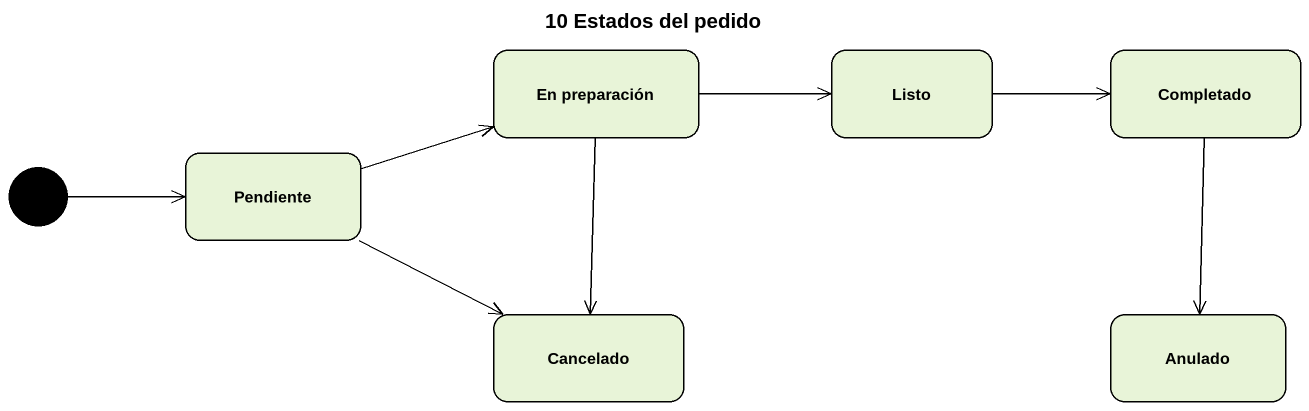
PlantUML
@startuml
title 10 Estados del pedido
hide empty description
state "En preparación" as En_preparación
state Listo
state Completado
state Pendiente
state Cancelado
state Anulado
[*] -right-> Pendiente
En_preparación -right-> Listo
En_preparación --> Cancelado
Listo -right-> Completado
Completado --> Anulado
Pendiente -right-> En_preparación
Pendiente -right-> Cancelado
@enduml
